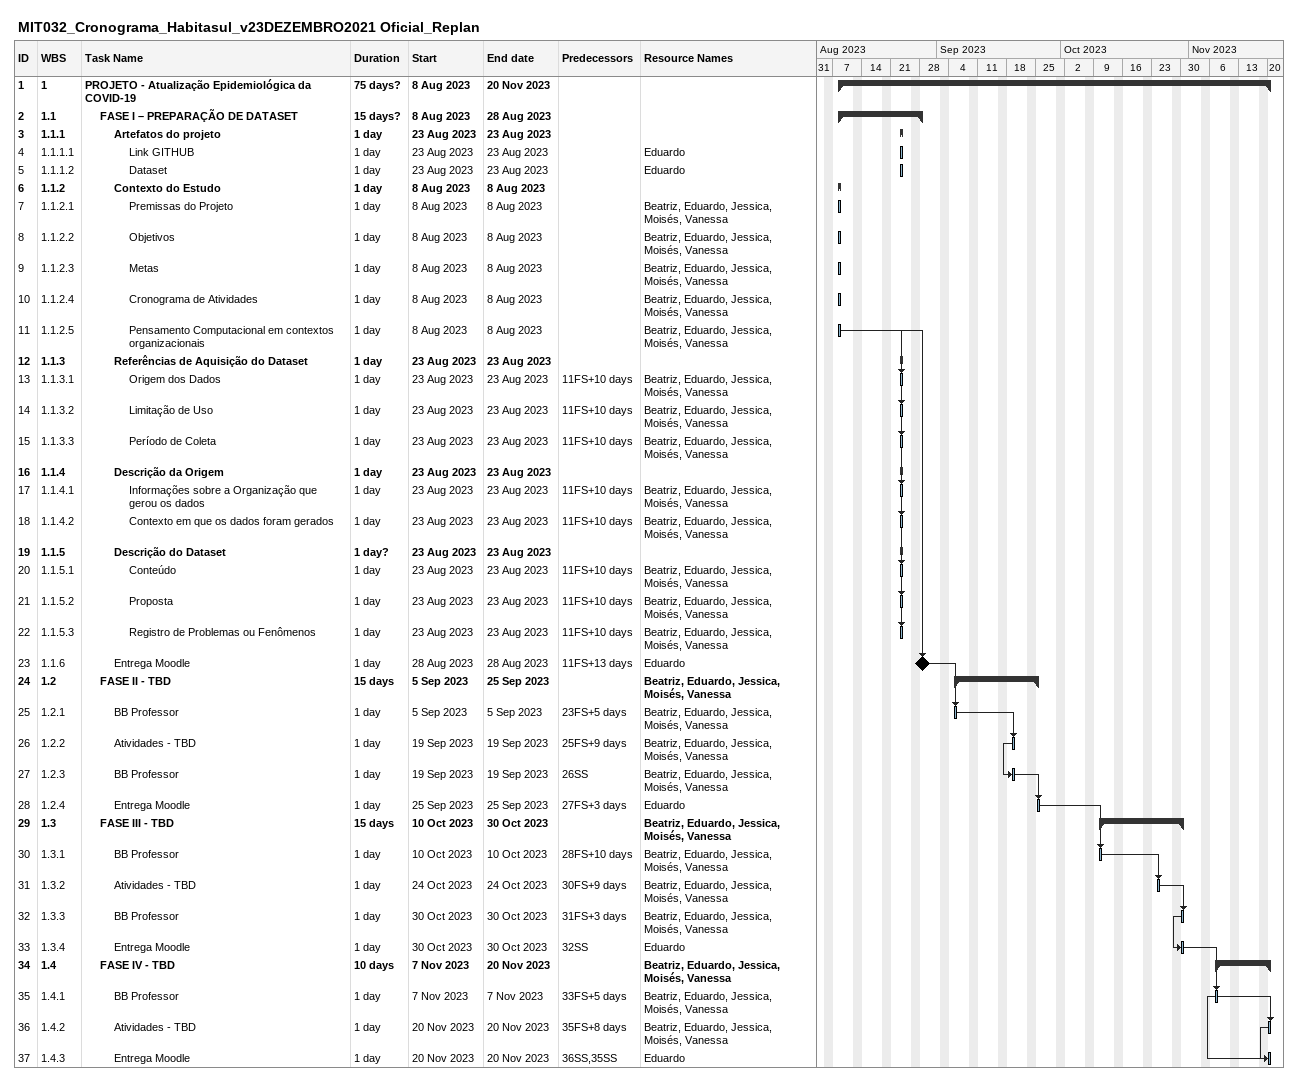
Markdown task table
MIT032_Cronograma_Habitasul_v23DEZEMBRO2021 Oficial_Replan

| ID | WBS | Task | Duration | Start | Finish | Predecessors | Resources |
|---|---|---|---|---|---|---|---|
| 1 | 1 | **PROJETO - Atualização Epidemiológica da COVID-19** | 75d? | 2023-08-08 | 2023-11-20 |  |  |
| 2 | 1.1 | **FASE I – PREPARAÇÃO DE DATASET** | 15d? | 2023-08-08 | 2023-08-28 |  |  |
| 3 | 1.1.1 | **Artefatos do projeto** | 1d | 2023-08-23 | 2023-08-23 |  |  |
| 4 | 1.1.1.1 | Link GITHUB | 1d | 2023-08-23 | 2023-08-23 |  | Eduardo |
| 5 | 1.1.1.2 | Dataset | 1d | 2023-08-23 | 2023-08-23 |  | Eduardo |
| 6 | 1.1.2 | **Contexto do Estudo** | 1d | 2023-08-08 | 2023-08-08 |  |  |
| 7 | 1.1.2.1 | Premissas do Projeto | 1d | 2023-08-08 | 2023-08-08 |  | Beatriz, Eduardo, Jessica, Moisés, Vanessa |
| 8 | 1.1.2.2 | Objetivos | 1d | 2023-08-08 | 2023-08-08 |  | Beatriz, Eduardo, Jessica, Moisés, Vanessa |
| 9 | 1.1.2.3 | Metas | 1d | 2023-08-08 | 2023-08-08 |  | Beatriz, Eduardo, Jessica, Moisés, Vanessa |
| 10 | 1.1.2.4 | Cronograma de Atividades | 1d | 2023-08-08 | 2023-08-08 |  | Beatriz, Eduardo, Jessica, Moisés, Vanessa |
| 11 | 1.1.2.5 | Pensamento Computacional em contextos organizacionais | 1d | 2023-08-08 | 2023-08-08 |  | Beatriz, Eduardo, Jessica, Moisés, Vanessa |
| 12 | 1.1.3 | **Referências de Aquisição do Dataset** | 1d | 2023-08-23 | 2023-08-23 |  |  |
| 13 | 1.1.3.1 | Origem dos Dados | 1d | 2023-08-23 | 2023-08-23 | 11FS+10d | Beatriz, Eduardo, Jessica, Moisés, Vanessa |
| 14 | 1.1.3.2 | Limitação de Uso | 1d | 2023-08-23 | 2023-08-23 | 11FS+10d | Beatriz, Eduardo, Jessica, Moisés, Vanessa |
| 15 | 1.1.3.3 | Período de Coleta | 1d | 2023-08-23 | 2023-08-23 | 11FS+10d | Beatriz, Eduardo, Jessica, Moisés, Vanessa |
| 16 | 1.1.4 | **Descrição da Origem** | 1d | 2023-08-23 | 2023-08-23 |  |  |
| 17 | 1.1.4.1 | Informações sobre a Organização que gerou os dados | 1d | 2023-08-23 | 2023-08-23 | 11FS+10d | Beatriz, Eduardo, Jessica, Moisés, Vanessa |
| 18 | 1.1.4.2 | Contexto em que os dados foram gerados | 1d | 2023-08-23 | 2023-08-23 | 11FS+10d | Beatriz, Eduardo, Jessica, Moisés, Vanessa |
| 19 | 1.1.5 | **Descrição do Dataset** | 1d? | 2023-08-23 | 2023-08-23 |  |  |
| 20 | 1.1.5.1 | Conteúdo | 1d | 2023-08-23 | 2023-08-23 | 11FS+10d | Beatriz, Eduardo, Jessica, Moisés, Vanessa |
| 21 | 1.1.5.2 | Proposta | 1d | 2023-08-23 | 2023-08-23 | 11FS+10d | Beatriz, Eduardo, Jessica, Moisés, Vanessa |
| 22 | 1.1.5.3 | Registro de Problemas ou Fenômenos | 1d | 2023-08-23 | 2023-08-23 | 11FS+10d | Beatriz, Eduardo, Jessica, Moisés, Vanessa |
| 23 | 1.1.6 | Entrega Moodle | 1d | 2023-08-28 | 2023-08-28 | 11FS+13d | Eduardo |
| 24 | 1.2 | **FASE II - TBD** | 15d | 2023-09-05 | 2023-09-25 |  | Beatriz, Eduardo, Jessica, Moisés, Vanessa |
| 25 | 1.2.1 | BB Professor | 1d | 2023-09-05 | 2023-09-05 | 23FS+5d | Beatriz, Eduardo, Jessica, Moisés, Vanessa |
| 26 | 1.2.2 | Atividades - TBD | 1d | 2023-09-19 | 2023-09-19 | 25FS+9d | Beatriz, Eduardo, Jessica, Moisés, Vanessa |
| 27 | 1.2.3 | BB Professor | 1d | 2023-09-19 | 2023-09-19 | 26SS | Beatriz, Eduardo, Jessica, Moisés, Vanessa |
| 28 | 1.2.4 | Entrega Moodle | 1d | 2023-09-25 | 2023-09-25 | 27FS+3d | Eduardo |
| 29 | 1.3 | **FASE III - TBD** | 15d | 2023-10-10 | 2023-10-30 |  | Beatriz, Eduardo, Jessica, Moisés, Vanessa |
| 30 | 1.3.1 | BB Professor | 1d | 2023-10-10 | 2023-10-10 | 28FS+10d | Beatriz, Eduardo, Jessica, Moisés, Vanessa |
| 31 | 1.3.2 | Atividades - TBD | 1d | 2023-10-24 | 2023-10-24 | 30FS+9d | Beatriz, Eduardo, Jessica, Moisés, Vanessa |
| 32 | 1.3.3 | BB Professor | 1d | 2023-10-30 | 2023-10-30 | 31FS+3d | Beatriz, Eduardo, Jessica, Moisés, Vanessa |
| 33 | 1.3.4 | Entrega Moodle | 1d | 2023-10-30 | 2023-10-30 | 32SS | Eduardo |
| 34 | 1.4 | **FASE IV - TBD** | 10d | 2023-11-07 | 2023-11-20 |  | Beatriz, Eduardo, Jessica, Moisés, Vanessa |
| 35 | 1.4.1 | BB Professor | 1d | 2023-11-07 | 2023-11-07 | 33FS+5d | Beatriz, Eduardo, Jessica, Moisés, Vanessa |
| 36 | 1.4.2 | Atividades - TBD | 1d | 2023-11-20 | 2023-11-20 | 35FS+8d | Beatriz, Eduardo, Jessica, Moisés, Vanessa |
| 37 | 1.4.3 | Entrega Moodle | 1d | 2023-11-20 | 2023-11-20 | 36SS, 35SS | Eduardo |
